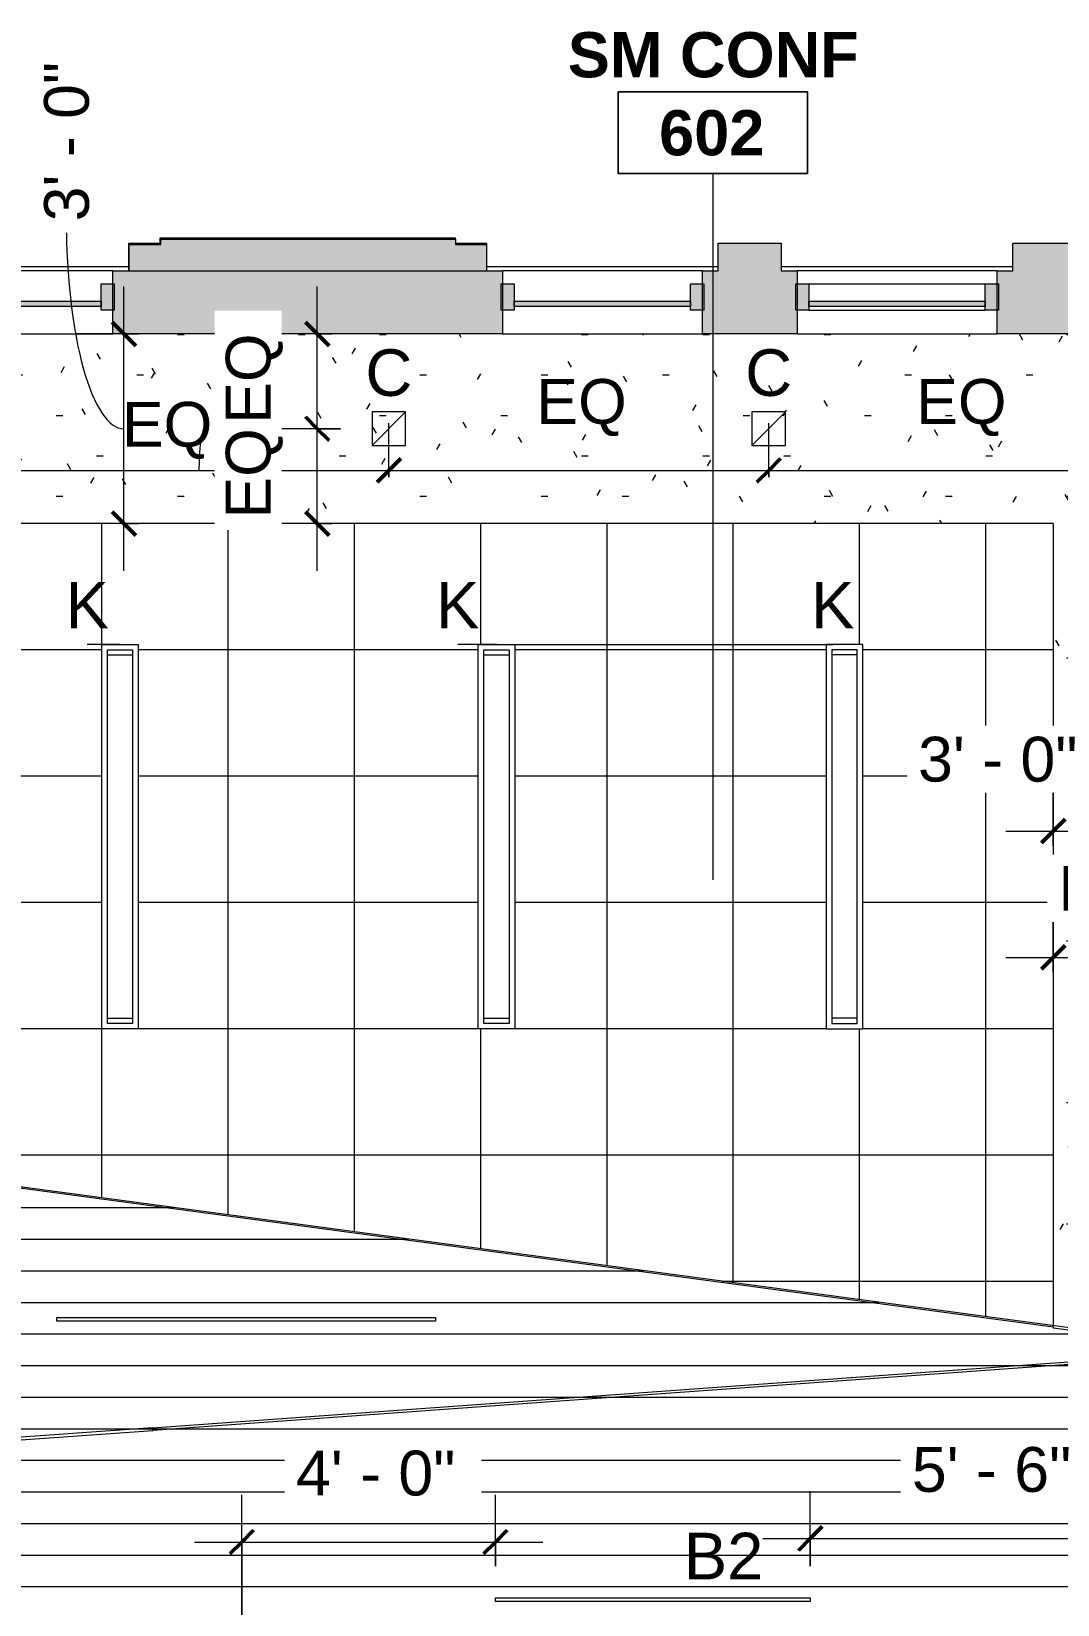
# Model space of a CAD drawing. Header units: inches. Extents: x -1767 to 184, y -1065 to 157.
# Drawn here: x -887.9 to -692.9, y -141.4 to 157.4 of the extents above; entities that cross this region are included whole.
import ezdxf

# ---------------------------------------------------------------- set-up
doc = ezdxf.new("R2010")
doc.units = ezdxf.units.IN
doc.header["$MEASUREMENT"] = 0
for name, color, linetype, lineweight in [('06_555 11th St - background_dwg', 8, 'Continuous', 9), ('A-ANNO-DIMS', 211, 'Continuous', 9), ('A-ANNO-DIMS-96', 211, 'Continuous', 9), ('A-AREA-IDEN', 2, 'Continuous', 9), ('A-CLNG', 13, 'Continuous', 13), ('A-CLNG-PATT', 13, 'Continuous', 13), ('A-DETL-GENF', 92, 'Continuous', 9), ('A-DETL-THIN', 151, 'Continuous', 9), ('A-GLAZ-CURT', 52, 'Continuous', 13), ('A-GLAZ-CWMG', 51, 'Continuous', 13), ('A-WALL', 113, 'Continuous', 13), ('A-WALL-PATT', 111, 'Continuous', 13), ('E-LITE-EQPM', 33, 'Continuous', 9), ('E-LITE-EQPM-IDEN', 33, 'Continuous', 9), ('I-WALL', 2, 'Continuous', 13), ('P-SILL', 7, 'Continuous', 9), ('W', 7, 'Continuous', 9)]:
    doc.layers.add(name, color=color, linetype=linetype, lineweight=lineweight)
doc.styles.add('Arial_1', font='arial.ttf', dxfattribs={"height": 8.851796})
doc.styles.add('Swis721 Lt BT', font='swissl.ttf', dxfattribs={"height": 8.514638})
doc.styles.add('Swis721 Lt BT_B', font='', dxfattribs={"height": 8.583975})
doc.styles.get('Swis721 Lt BT_B').set_extended_font_data('Swis721 Lt BT', bold=True)
doc.dimstyles.new('OTJ_-_3_32__Linear', dxfattribs={"dimscale": 12, "dimtxt": 9, "dimasz": 0.375, "dimexe": 0.75, "dimexo": 0.5, "dimgap": 0.5, "dimtad": 1, "dimdec": 1, "dimrnd": 0.5, "dimzin": 3, "dimdsep": 46, "dimlunit": 4, "dimtxsty": 'Swis721 Lt BT', "dimblk1": 'OBLIQUE', "dimblk2": 'OBLIQUE', "dimsah": 1, "dimcen": 0.09, "dimdle": 0.75, "dimazin": 0, "dimtfac": 1, "dimtdec": 4, "dimtix": 1, "dimtmove": 1, "dimatfit": 3, "dimfxl": 1, "dimtvp": 1, "dimtfill": 1, "dimfrac": 2, "dimtolj": 1, "dimtzin": 0, "dimarcsym": 2})
doc.dimstyles.new('OTJ_-_3_32__Linear_1', dxfattribs={"dimscale": 12, "dimtxt": 9, "dimasz": 0.375, "dimexe": 0.75, "dimexo": 0.5, "dimgap": 0.5, "dimtad": 1, "dimdec": 1, "dimrnd": 0.5, "dimzin": 3, "dimdsep": 46, "dimlunit": 4, "dimtxsty": 'Swis721 Lt BT', "dimblk1": 'OBLIQUE', "dimblk2": 'OBLIQUE', "dimsah": 1, "dimcen": 0.09, "dimdle": 0.75, "dimazin": 0, "dimtfac": 1, "dimtdec": 4, "dimtix": 1, "dimtmove": 0, "dimatfit": 3, "dimfxl": 1, "dimtvp": 1, "dimtfill": 1, "dimfrac": 2, "dimtolj": 1, "dimtzin": 0, "dimarcsym": 2})
doc.dimstyles.new('OTJ_-_3_32__Linear_2', dxfattribs={"dimscale": 12, "dimtxt": 9, "dimasz": 0.375, "dimexe": 0.75, "dimexo": 0.5, "dimgap": 0.5, "dimtad": 1, "dimdec": 1, "dimrnd": 0.5, "dimzin": 3, "dimdsep": 46, "dimlunit": 4, "dimtxsty": 'Swis721 Lt BT', "dimblk1": 'OBLIQUE', "dimblk2": 'OBLIQUE', "dimsah": 1, "dimcen": 0.09, "dimdle": 0.75, "dimazin": 0, "dimtfac": 1, "dimtdec": 4, "dimtix": 1, "dimtmove": 0, "dimatfit": 3, "dimfxl": 1, "dimtvp": 1, "dimtfill": 1, "dimfrac": 2, "dimtolj": 1, "dimtzin": 0, "dimarcsym": 2})
doc.dimstyles.new('OTJ_-_3_32__Linear_3', dxfattribs={"dimscale": 12, "dimtxt": 9, "dimasz": 0.375, "dimexe": 0.75, "dimexo": 0.5, "dimgap": 0.5, "dimtad": 1, "dimdec": 1, "dimrnd": 0.5, "dimzin": 3, "dimdsep": 46, "dimlunit": 4, "dimtxsty": 'Swis721 Lt BT', "dimblk1": 'OBLIQUE', "dimblk2": 'OBLIQUE', "dimsah": 1, "dimcen": 0.09, "dimdle": 0.75, "dimazin": 0, "dimtfac": 1, "dimtdec": 4, "dimtix": 1, "dimtmove": 0, "dimatfit": 3, "dimfxl": 1, "dimtvp": 1, "dimtfill": 1, "dimfrac": 2, "dimtolj": 1, "dimtzin": 0, "dimarcsym": 2})
doc.dimstyles.new('OTJ_-_3_32__Linear__1_2__Tolerance', dxfattribs={"dimscale": 12, "dimtxt": 9, "dimasz": 0.375, "dimexe": 0.75, "dimexo": 0.5, "dimgap": 0.5, "dimtad": 1, "dimdec": 1, "dimrnd": 0.5, "dimzin": 3, "dimdsep": 46, "dimlunit": 4, "dimtxsty": 'Swis721 Lt BT', "dimblk1": 'OBLIQUE', "dimblk2": 'OBLIQUE', "dimsah": 1, "dimcen": 0.09, "dimdle": 0.75, "dimazin": 0, "dimtfac": 1, "dimtdec": 4, "dimtix": 1, "dimtmove": 1, "dimatfit": 3, "dimfxl": 1, "dimtvp": 1, "dimfrac": 2, "dimtolj": 1, "dimtzin": 0, "dimarcsym": 2})
doc.dimstyles.new('OTJ_-_3_32__Linear__1_2__Tolerance_1', dxfattribs={"dimscale": 12, "dimtxt": 9, "dimasz": 0.375, "dimexe": 0.75, "dimexo": 0.5, "dimgap": 0.5, "dimtad": 1, "dimdec": 1, "dimrnd": 0.5, "dimzin": 3, "dimdsep": 46, "dimlunit": 4, "dimtxsty": 'Swis721 Lt BT', "dimblk1": 'OBLIQUE', "dimblk2": 'OBLIQUE', "dimsah": 1, "dimcen": 0.09, "dimdle": 0.75, "dimazin": 0, "dimtfac": 1, "dimtdec": 4, "dimtix": 1, "dimtmove": 0, "dimatfit": 3, "dimfxl": 1, "dimtvp": 1, "dimfrac": 2, "dimtolj": 1, "dimtzin": 0, "dimarcsym": 2})

# ---------------------------------------------------------------- blocks, each defined once
blk = doc.blocks.new('L-Recessed Square Downlight - 6_-4552745-FIRST FLOOR')
at = {"layer": 'E-LITE-EQPM'}
for p, q in [((-3.1875, -3.1875), (-3.1875, 3.1875)), ((-3.1875, 3.1875), (3.1875, 3.1875)), ((-3.1875, 3.1875), (3.1875, -3.1875)), ((3.1875, 3.1875), (3.1875, -3.1875)), ((3.1875, -3.1875), (-3.1875, -3.1875))]:
    blk.add_line(p, q, dxfattribs=at)
blk = doc.blocks.new('WG-P20LDL-Revit-Family - WG-P20LDL-S-2FT-L-835-UNV-S-OD B1-6129658-FIRST FLOOR')
at = {"layer": 'E-LITE-EQPM'}
for p, q in [((-35.99, -0.35), (-35.99, 0.35)), ((-35.99, 0.35), (35.99, 0.35)), ((35.99, 0.35), (35.99, -0.35)), ((35.99, -0.35), (-35.99, -0.35))]:
    blk.add_line(p, q, dxfattribs=at)
blk = doc.blocks.new('System Panel - Glazed-4907055-FIRST FLOOR')
at = {"layer": 'A-GLAZ-CURT', "lineweight": 9}
blk.add_hatch(color=7, dxfattribs=at).paths.add_polyline_path([(16.75, -1.75), (16.75, -0.75), (-16.75, -0.75), (-16.75, -1.75)], flags=0)
at = {"layer": 'A-GLAZ-CURT', "color": 8, "lineweight": 20}
for p, q in [((-16.75, -1.75), (-16.75, -0.75)), ((-16.75, -0.75), (16.75, -0.75)), ((16.75, -1.75), (-16.75, -1.75)), ((16.75, -0.75), (16.75, -1.75))]:
    blk.add_line(p, q, dxfattribs=at)
blk = doc.blocks.new('System Panel - Glazed-4907048-FIRST FLOOR')
at = {"layer": 'A-GLAZ-CURT', "lineweight": 9}
blk.add_hatch(color=7, dxfattribs=at).paths.add_polyline_path([(16.75, -1.75), (16.75, -0.75), (-16.75, -0.75), (-16.75, -1.75)], flags=0)
at = {"layer": 'A-GLAZ-CURT', "color": 8, "lineweight": 20}
for p, q in [((-16.75, -1.75), (-16.75, -0.75)), ((-16.75, -0.75), (16.75, -0.75)), ((16.75, -1.75), (-16.75, -1.75)), ((16.75, -0.75), (16.75, -1.75))]:
    blk.add_line(p, q, dxfattribs=at)
blk = doc.blocks.new('System Panel - Glazed-4907092-FIRST FLOOR')
at = {"layer": 'A-GLAZ-CURT', "lineweight": 9}
blk.add_hatch(color=7, dxfattribs=at).paths.add_polyline_path([(16.75, -1.75), (16.75, -0.75), (-16.75, -0.75), (-16.75, -1.75)], flags=0)
at = {"layer": 'A-GLAZ-CURT', "color": 8, "lineweight": 20}
for p, q in [((-16.75, -1.75), (-16.75, -0.75)), ((-16.75, -0.75), (16.75, -0.75)), ((16.75, -1.75), (-16.75, -1.75)), ((16.75, -0.75), (16.75, -1.75))]:
    blk.add_line(p, q, dxfattribs=at)
blk = doc.blocks.new('Rectangular Mullion - 2_5_ x 5_ rectangular-4903428-FIRST FLOOR')
at = {"layer": 'A-GLAZ-CWMG', "lineweight": 9}
blk.add_hatch(color=7, dxfattribs=at).paths.add_polyline_path([(-1.25, -2.5), (-1.25, 2.5), (1.25, 2.5), (1.25, -2.5)], flags=0)
at = {"layer": 'A-GLAZ-CWMG', "color": 8, "lineweight": 20}
for p, q in [((1.25, 2.5), (-1.25, 2.5)), ((-1.25, 2.5), (-1.25, -2.5)), ((1.25, -2.5), (1.25, 2.5)), ((-1.25, -2.5), (1.25, -2.5))]:
    blk.add_line(p, q, dxfattribs=at)
blk = doc.blocks.new('Rectangular Mullion - 2_5_ x 5_ rectangular-4903422-FIRST FLOOR')
at = {"layer": 'A-GLAZ-CWMG', "lineweight": 9}
blk.add_hatch(color=7, dxfattribs=at).paths.add_polyline_path([(1.25, -2.5), (-1.25, -2.5), (-1.25, 2.5), (1.25, 2.5), (1.25, 0.75)], flags=0)
at = {"layer": 'A-GLAZ-CWMG', "color": 8, "lineweight": 20}
for p, q in [((1.25, 2.5), (-1.25, 2.5)), ((-1.25, 2.5), (-1.25, -2.5)), ((1.25, -2.5), (1.25, 2.5)), ((-1.25, -2.5), (1.25, -2.5))]:
    blk.add_line(p, q, dxfattribs=at)
blk = doc.blocks.new('Rectangular Mullion - 2_5_ x 5_ rectangular-V15-FIRST FLOOR')
at = {"layer": 'A-GLAZ-CWMG', "lineweight": 9}
for p, q in [((-740.14, 109.47), (-706.64, 109.47)), ((-740.14, 104.47), (-706.64, 104.47))]:
    blk.add_line(p, q, dxfattribs=at)
blk = doc.blocks.new('Lighting_Fixture-Selux-M125_LED-Recessed - 6_-6104279-FIRST FLOOR')
at = {"layer": 'E-LITE-EQPM'}
for p, q in [((36.5, 3.47), (-36.5, 3.47)), ((-36.5, 3.47), (-36.5, -3.47)), ((36.5, -3.47), (36.5, 3.47)), ((35.5, 2.4), (-35.5, 2.4)), ((-35.5, 2.4), (-35.5, -2.4)), ((-34.5, 2.4), (-34.5, -2.4)), ((34.5, 2.4), (34.5, -2.4)), ((35.5, -2.4), (35.5, 2.4)), ((-35.5, -2.4), (35.5, -2.4)), ((-36.5, -3.47), (36.5, -3.47))]:
    blk.add_line(p, q, dxfattribs=at)
blk = doc.blocks.new('Lighting_Fixture-Selux-M125_LED-Recessed - 6_-V17-FIRST FLOOR')
at = {"layer": 'E-LITE-EQPM'}
for p, q in [((36.5, 3.47), (-36.5, 3.47)), ((-36.5, 3.47), (-36.5, -3.47)), ((36.5, -3.47), (36.5, 3.47)), ((35.5, 2.4), (-35.5, 2.4)), ((-35.5, 2.4), (-35.5, -2.4)), ((-34.5, 2.4), (-34.5, -2.4)), ((34.5, 2.4), (34.5, -2.4)), ((35.5, -2.4), (35.5, 2.4)), ((-35.5, -2.4), (35.5, -2.4)), ((-36.5, -3.47), (36.5, -3.47))]:
    blk.add_line(p, q, dxfattribs=at)
blk = doc.blocks.new('WG-P20LDL-Revit-Family - WG-P20LDL-S-2FT-L-835-UNV-S-OD  5_-6135585-FIRST FLOOR')
at = {"layer": 'E-LITE-EQPM'}
for p, q in [((-29.91, -0.35), (-29.91, 0.35)), ((-29.91, 0.35), (29.91, 0.35)), ((29.91, 0.35), (29.91, -0.35)), ((29.91, -0.35), (-29.91, -0.35))]:
    blk.add_line(p, q, dxfattribs=at)
blk = doc.blocks.new('06_555 11th St - background_dwg-4793957-FIRST FLOOR')
at = {"layer": 'P-SILL'}
for p, q in [((2508.68, 3075.23), (2464.68, 3075.23)), ((2620.68, 3075.23), (2576.68, 3075.23)), ((2676.68, 3075.23), (2632.68, 3075.23))]:
    blk.add_line(p, q, dxfattribs=at)
at = {"layer": 'W', "flags": 128}
for points in [[(2508.68, 3074.48), (2508.68, 3079.73), (2514.68, 3079.73), (2514.68, 3080.73), (2570.68, 3080.73), (2570.68, 3080.48)], [(2570.79, 3079.73), (2576.68, 3079.73), (2576.68, 3074.48)]]:
    blk.add_lwpolyline(points, dxfattribs=at)
blk = doc.blocks.new('DIMBLOCK1-FIRST FLOOR')
at = {"layer": 'A-ANNO-DIMS-96'}
for p, q in [((-892.14, 72.77), (-892.14, 83.04)), ((-819.96, 72.77), (-819.96, 83.04)), ((-901.14, 74.04), (-819.96, 74.04)), ((-892.14, 74.04), (-892.14, 72.77)), ((-819.96, 74.04), (-819.96, 72.77))]:
    blk.add_line(p, q, dxfattribs=at)
at = {"layer": 'A-ANNO-DIMS-96', "lineweight": 50}
for p, q in [((-892.14, 74.04), (-889.89, 76.29)), ((-819.96, 74.04), (-817.71, 76.29)), ((-892.14, 74.04), (-894.39, 71.79)), ((-819.96, 74.04), (-822.21, 71.79))]:
    blk.add_line(p, q, dxfattribs=at)
at = {"layer": 'A-ANNO-DIMS-96'}
blk.add_ellipse((-854.55, 74.04), major_axis=(0, 8.8), ratio=0.170433, start_param=0, end_param=1.570796, dxfattribs=at)
at = {"layer": 'A-ANNO-DIMS-96', "color": 0, "insert": (-870.69, 87.07), "char_height": 8.515, "width": 19.3714, "attachment_point": 1, "line_spacing_factor": 1.00667, "style": 'Swis721 Lt BT'}
blk.add_mtext('EQ', dxfattribs=at)
blk = doc.blocks.new('_Oblique')
at = {"color": 0, "linetype": 'ByBlock', "lineweight": -2}
blk.add_line((-0.5, -0.5), (0.5, 0.5), dxfattribs=at)
blk = doc.blocks.new('DIMBLOCK2-FIRST FLOOR')
at = {"layer": 'A-ANNO-DIMS-96'}
for p, q in [((-819.96, 72.77), (-819.96, 83.04)), ((-747.79, 72.77), (-747.79, 83.04)), ((-819.96, 74.04), (-747.79, 74.04)), ((-819.96, 74.04), (-819.96, 72.77)), ((-747.79, 74.04), (-747.79, 72.77))]:
    blk.add_line(p, q, dxfattribs=at)
at = {"layer": 'A-ANNO-DIMS-96', "lineweight": 50}
for p, q in [((-819.96, 74.04), (-817.71, 76.29)), ((-747.79, 74.04), (-745.54, 76.29)), ((-819.96, 74.04), (-822.21, 71.79)), ((-747.79, 74.04), (-750.04, 71.79))]:
    blk.add_line(p, q, dxfattribs=at)
at = {"layer": 'A-ANNO-DIMS-96', "color": 0, "insert": (-791.94, 91.41), "char_height": 8.515, "width": 19.3714, "attachment_point": 1, "line_spacing_factor": 1.00667, "style": 'Swis721 Lt BT'}
blk.add_mtext('EQ', dxfattribs=at)
blk = doc.blocks.new('DIMBLOCK3-FIRST FLOOR')
at = {"layer": 'A-ANNO-DIMS-96'}
for p, q in [((-747.79, 72.77), (-747.79, 83.04)), ((-675.61, 72.77), (-675.61, 83.04)), ((-747.79, 74.04), (-666.61, 74.04)), ((-747.79, 74.04), (-747.79, 72.77)), ((-675.61, 74.04), (-675.61, 72.77))]:
    blk.add_line(p, q, dxfattribs=at)
at = {"layer": 'A-ANNO-DIMS-96', "lineweight": 50}
for p, q in [((-747.79, 74.04), (-745.54, 76.29)), ((-675.61, 74.04), (-673.36, 76.29)), ((-747.79, 74.04), (-750.04, 71.79)), ((-675.61, 74.04), (-677.86, 71.79))]:
    blk.add_line(p, q, dxfattribs=at)
at = {"layer": 'A-ANNO-DIMS-96', "color": 0, "insert": (-719.77, 91.41), "char_height": 8.515, "width": 19.3714, "attachment_point": 1, "line_spacing_factor": 1.00667, "style": 'Swis721 Lt BT'}
blk.add_mtext('EQ', dxfattribs=at)
blk = doc.blocks.new('Room Tag - Room Name and Number-3379422-FIRST FLOOR')
at = {"layer": 'A-AREA-IDEN'}
for p, q in [((-0.1881, -0.1636), (-0.1881, -0.0018)), ((-0.1881, -0.0018), (0.1869, -0.0018)), ((0.1869, -0.0018), (-0.1881, -0.0018)), ((-0.1881, -0.0018), (-0.1881, -0.1636)), ((0.1869, -0.0018), (0.1869, -0.1636)), ((0.1869, -0.1636), (0.1869, -0.0018)), ((0.1869, -0.1636), (-0.1881, -0.1636)), ((-0.1881, -0.1636), (0.1869, -0.1636))]:
    blk.add_line(p, q, dxfattribs=at)
blk = doc.blocks.new('DIMBLOCK4-FIRST FLOOR')
at = {"layer": 'A-ANNO-DIMS-96'}
for p, q in [((-870.3, 54.96), (-870.3, 108.97)), ((-867.49, 99.97), (-879.3, 99.97)), ((-870.3, 99.97), (-867.49, 99.97)), ((-867.49, 63.96), (-879.3, 63.96)), ((-870.3, 63.96), (-867.49, 63.96))]:
    blk.add_line(p, q, dxfattribs=at)
at = {"layer": 'A-ANNO-DIMS-96', "lineweight": 50}
for p, q in [((-870.3, 99.97), (-872.55, 102.22)), ((-870.3, 99.97), (-868.05, 97.72)), ((-870.3, 63.96), (-872.55, 66.21)), ((-870.3, 63.96), (-868.05, 61.71))]:
    blk.add_line(p, q, dxfattribs=at)
at = {"layer": 'A-ANNO-DIMS-96'}
blk.add_ellipse((-870.3, 121.37), major_axis=(0, 39.41), ratio=0.277656, start_param=1.570796, end_param=3.141593, dxfattribs=at)
at = {"layer": 'A-ANNO-DIMS-96', "color": 0, "insert": (-885.48, 121.37), "char_height": 8.515, "width": 33.0857, "attachment_point": 1, "rotation": 90, "line_spacing_factor": 1.00667, "style": 'Swis721 Lt BT', "bg_fill": 3, "box_fill_scale": 1.25, "bg_fill_color": 0, "bg_fill_transparency": 0}
blk.add_mtext('3\' - 0"', dxfattribs=at)
blk = doc.blocks.new('DIMBLOCK5-FIRST FLOOR')
at = {"layer": 'A-ANNO-DIMS-96'}
for p, q in [((-693.71, 2.71), (-693.71, 14.53)), ((-657.51, 2.71), (-657.51, 14.53)), ((-702.71, 5.53), (-648.51, 5.53)), ((-693.71, 5.53), (-693.71, 2.71)), ((-657.51, 5.53), (-657.51, 2.71))]:
    blk.add_line(p, q, dxfattribs=at)
at = {"layer": 'A-ANNO-DIMS-96', "lineweight": 50}
for p, q in [((-693.71, 5.53), (-691.46, 7.78)), ((-657.51, 5.53), (-655.26, 7.78)), ((-693.71, 5.53), (-695.96, 3.28)), ((-657.51, 5.53), (-659.76, 3.28))]:
    blk.add_line(p, q, dxfattribs=at)
at = {"layer": 'A-ANNO-DIMS-96'}
blk.add_ellipse((-691.83, 5.53), major_axis=(16.22, 0), ratio=0.844337, start_param=0, end_param=1.570796, dxfattribs=at)
at = {"layer": 'A-ANNO-DIMS-96', "color": 0, "insert": (-719.4, 23.45), "char_height": 8.515, "width": 33.0857, "attachment_point": 1, "line_spacing_factor": 1.00667, "style": 'Swis721 Lt BT', "bg_fill": 3, "box_fill_scale": 1.25, "bg_fill_color": 0, "bg_fill_transparency": 0}
blk.add_mtext('3\' - 0"', dxfattribs=at)
blk = doc.blocks.new('DIMBLOCK6-FIRST FLOOR')
at = {"layer": 'A-ANNO-DIMS-96', "lineweight": 50}
for p, q in [((-833.58, 81.96), (-835.83, 84.21)), ((-833.58, 81.96), (-831.33, 79.71)), ((-833.58, 63.96), (-835.83, 66.21)), ((-833.58, 63.96), (-831.33, 61.71))]:
    blk.add_line(p, q, dxfattribs=at)
at = {"layer": 'A-ANNO-DIMS-96'}
for p, q in [((-829.15, 81.96), (-842.58, 81.96)), ((-833.58, 54.96), (-833.58, 81.96)), ((-833.58, 81.96), (-829.15, 81.96)), ((-830.76, 63.96), (-842.58, 63.96)), ((-833.58, 63.96), (-830.76, 63.96))]:
    blk.add_line(p, q, dxfattribs=at)
at = {"layer": 'A-ANNO-DIMS-96', "color": 0, "insert": (-850.95, 64.89), "char_height": 8.515, "width": 19.3714, "attachment_point": 1, "rotation": 90, "line_spacing_factor": 1.00667, "style": 'Swis721 Lt BT', "bg_fill": 3, "box_fill_scale": 1.25, "bg_fill_color": 0, "bg_fill_transparency": 0}
blk.add_mtext('EQ', dxfattribs=at)
blk = doc.blocks.new('DIMBLOCK7-FIRST FLOOR')
at = {"layer": 'A-ANNO-DIMS-96'}
for p, q in [((-833.58, 81.96), (-833.58, 108.97)), ((-830.76, 99.97), (-842.58, 99.97)), ((-833.58, 99.97), (-830.76, 99.97)), ((-829.15, 81.96), (-842.58, 81.96)), ((-833.58, 81.96), (-829.15, 81.96))]:
    blk.add_line(p, q, dxfattribs=at)
at = {"layer": 'A-ANNO-DIMS-96', "lineweight": 50}
for p, q in [((-833.58, 99.97), (-835.83, 102.22)), ((-833.58, 99.97), (-831.33, 97.72)), ((-833.58, 81.96), (-835.83, 84.21)), ((-833.58, 81.96), (-831.33, 79.71))]:
    blk.add_line(p, q, dxfattribs=at)
at = {"layer": 'A-ANNO-DIMS-96', "color": 0, "insert": (-850.95, 82.89), "char_height": 8.515, "width": 19.3714, "attachment_point": 1, "rotation": 90, "line_spacing_factor": 1.00667, "style": 'Swis721 Lt BT', "bg_fill": 3, "box_fill_scale": 1.25, "bg_fill_color": 0, "bg_fill_transparency": 0}
blk.add_mtext('EQ', dxfattribs=at)
blk = doc.blocks.new('DIMBLOCK8-FIRST FLOOR')
at = {"layer": 'A-ANNO-DIMS-96'}
for p, q in [((-675.61, 2.52), (-675.61, -27.47)), ((-675.61, -18.47), (-675.61, 2.52)), ((-693.71, -21.29), (-693.71, -9.47)), ((-702.71, -18.47), (-675.61, -18.47)), ((-693.71, -18.47), (-693.71, -21.29))]:
    blk.add_line(p, q, dxfattribs=at)
at = {"layer": 'A-ANNO-DIMS-96', "lineweight": 50}
for p, q in [((-693.71, -18.47), (-691.46, -16.22)), ((-675.61, -18.47), (-673.36, -16.22)), ((-693.71, -18.47), (-695.96, -20.72)), ((-675.61, -18.47), (-677.86, -20.72))]:
    blk.add_line(p, q, dxfattribs=at)
at = {"layer": 'A-ANNO-DIMS-96', "color": 0, "insert": (-692.73, -1.1), "char_height": 8.515, "width": 19.3714, "attachment_point": 1, "line_spacing_factor": 1.00667, "style": 'Swis721 Lt BT', "bg_fill": 3, "box_fill_scale": 1.25, "bg_fill_color": 0, "bg_fill_transparency": 0}
blk.add_mtext('EQ', dxfattribs=at)
blk = doc.blocks.new('DIMBLOCK51-FIRST FLOOR')
at = {"layer": 'A-ANNO-DIMS-96'}
for p, q in [((-739.9, -134.13), (-739.9, -119.86)), ((-673.7, -123.47), (-673.7, -137.86)), ((-673.7, -128.86), (-673.7, -123.47)), ((-748.9, -128.86), (-664.7, -128.86)), ((-739.9, -128.86), (-739.9, -134.13))]:
    blk.add_line(p, q, dxfattribs=at)
at = {"layer": 'A-ANNO-DIMS-96', "lineweight": 50}
for p, q in [((-739.9, -128.86), (-737.65, -126.61)), ((-673.7, -128.86), (-671.45, -126.61)), ((-739.9, -128.86), (-742.15, -131.11)), ((-673.7, -128.86), (-675.95, -131.11))]:
    blk.add_line(p, q, dxfattribs=at)
at = {"layer": 'A-ANNO-DIMS-96', "color": 0, "insert": (-720.58, -111.49), "char_height": 8.515, "width": 33.0857, "attachment_point": 1, "line_spacing_factor": 1.00667, "style": 'Swis721 Lt BT', "bg_fill": 3, "box_fill_scale": 1.25, "bg_fill_color": 0, "bg_fill_transparency": 0}
blk.add_mtext('5\' - 6"', dxfattribs=at)
blk = doc.blocks.new('DIMBLOCK52-FIRST FLOOR')
at = {"layer": 'A-ANNO-DIMS-96'}
for p, q in [((-847.92, -153.43), (-847.92, -120.54)), ((-799.72, -134.13), (-799.72, -120.54)), ((-856.92, -129.54), (-790.72, -129.54)), ((-847.92, -129.54), (-847.92, -153.43)), ((-799.72, -129.54), (-799.72, -134.13))]:
    blk.add_line(p, q, dxfattribs=at)
at = {"layer": 'A-ANNO-DIMS-96', "lineweight": 50}
for p, q in [((-847.92, -129.54), (-845.67, -127.29)), ((-799.72, -129.54), (-797.47, -127.29)), ((-847.92, -129.54), (-850.17, -131.79)), ((-799.72, -129.54), (-801.97, -131.79))]:
    blk.add_line(p, q, dxfattribs=at)
at = {"layer": 'A-ANNO-DIMS-96', "color": 0, "insert": (-837.61, -112.17), "char_height": 8.515, "width": 33.0857, "attachment_point": 1, "line_spacing_factor": 1.00667, "style": 'Swis721 Lt BT', "bg_fill": 3, "box_fill_scale": 1.25, "bg_fill_color": 0, "bg_fill_transparency": 0}
blk.add_mtext('4\' - 0"', dxfattribs=at)

msp = doc.modelspace()

# ---------------------------------------------------------------- hatches: boundary and pattern name
at = {"layer": 'A-CLNG-PATT'}
h = msp.add_hatch(dxfattribs=at)
h.set_pattern_fill('FP1_3', color=256, style=0, pattern_type=2)
h.set_pattern_definition([(0, (0, 0), (30.72, 7.68), [1.267, -21.773, 1.267, -21.773, -122.88]), (0, (0, 0), (30.72, 7.68), [-46.08, 1.267, -44.813, 1.267, -21.773, -53.76]), (0, (0, 0), (30.72, 7.68), [-115.2, 1.267, -14.093, 1.267, -37.133]), (120, (11.52, 3.84), (-22.011075, 22.7643), [1.267, -21.773, 1.267, -21.773, -122.88]), (120, (11.52, 3.84), (-22.011075, 22.7643), [-46.08, 1.267, -44.813, 1.267, -21.773, -53.76]), (120, (11.52, 3.84), (-22.011075, 22.7643), [-115.2, 1.267, -14.093, 1.267, -37.133]), (240, (15.36, 19.2), (-8.708925, -30.4443), [1.267, -21.773, 1.267, -21.773, -122.88]), (240, (15.36, 19.2), (-8.708925, -30.4443), [-46.08, 1.267, -44.813, 1.267, -21.773, -53.76]), (240, (15.36, 19.2), (-8.708925, -30.4443), [-115.2, 1.267, -14.093, 1.267, -37.133])])
h.paths.add_polyline_path([(-659.5, -93.04), (-657.51, -92.9), (-657.51, 99.97), (-915.64, 99.97), (-915.64, 63.96), (-693.71, 63.96), (-693.71, -88.45), (-675.02, -90.96)], flags=0)
h = msp.add_hatch(dxfattribs=at)
h.set_pattern_fill('FP1_8', color=256, style=0, pattern_type=2)
h.set_pattern_definition([(0, (-802.522, 15.987), (0, -24), []), (270, (-802.522, 15.987), (-24, -1e-15), [])])
h.paths.add_polyline_path([(-693.71, -88.45), (-693.71, 63.96), (-915.64, 63.96), (-915.64, 51.47), (-904.51, 51.47), (-904.51, 21.83), (-903.89, 21.83), (-903.89, 51.47), (-900.14, 51.47), (-900.14, 21.83), (-900.23, 21.83), (-900.23, 18.08), (-915.64, 18.08), (-915.64, -58.65), (-693.88, -88.42)], flags=0)
h.paths.add_polyline_path([(-867.58, -32.01), (-874.52, -32.01), (-874.52, 40.99), (-867.58, 40.99), (-867.58, -31.51)], flags=0)
h.paths.add_polyline_path([(-796.15, -32.01), (-802.99, -32.01), (-802.99, 40.99), (-796.05, 40.99), (-796.05, -32.01)], flags=0)
h.paths.add_polyline_path([(-736.85, -32.01), (-736.85, 40.99), (-729.92, 40.99), (-729.92, -32.01), (-735.49, -32.01)], flags=0)
at = {"layer": 'A-DETL-GENF'}
h = msp.add_hatch(dxfattribs=at)
h.set_pattern_fill('FP1_12', style=0, pattern_type=2)
h.set_pattern_definition([(0, (0, 0), (0, 6), [])])
h.paths.add_polyline_path([(-850.19, -314.95), (-830.06, -314.95), (-830.06, -299.79), (-556.78, -299.79), (-556.78, -106.84), (-967.92, -51.62), (-967.92, -314.95), (-962.37, -314.95), (-962.37, -308.8), (-932.37, -308.8), (-932.37, -314.95), (-853.94, -314.95)], flags=0)
h.paths.add_polyline_path([(-751.7, -218.26), (-751.7, -218.26), (-751.65, -218.25)], flags=0)
h.paths.add_polyline_path([(-801.07, -213.42), (-801.07, -213.42), (-801.01, -213.42)], flags=0)
at = {"layer": 'A-WALL-PATT', "lineweight": 9}
for points in [[(-863.28, 111.97), (-863.28, 116.97), (-869.28, 116.97), (-869.28, 111.97)], [(-863.28, 111.97), (-807.28, 111.97), (-807.28, 117.97), (-863.28, 117.97), (-863.28, 116.97)], [(-807.28, 111.97), (-801.39, 111.97), (-801.39, 116.97), (-807.28, 116.97)], [(-745.39, 111.97), (-745.39, 117.22), (-757.39, 117.22), (-757.39, 111.97)], [(-689.39, 111.97), (-689.39, 117.22), (-701.39, 117.22), (-701.39, 111.97)]]:
    msp.add_hatch(color=7, dxfattribs=at).paths.add_polyline_path(points, flags=0)
h = msp.add_hatch(color=7, dxfattribs=at)
h.paths.add_polyline_path([(-98.39, 99.97), (-98.39, 111.97), (-116.39, 111.97), (-116.39, 99.97), (-106.39, 99.97)], flags=0)
h.paths.add_polyline_path([(-50.14, 99.97), (-38.39, 99.97), (-38.39, 111.97), (-56.39, 111.97), (-56.39, 99.97), (-53.39, 99.97)], flags=0)
h.paths.add_polyline_path([(57.23, 99.97), (81.61, 99.97), (81.61, 111.97), (3.61, 111.97), (3.61, 99.97), (27.23, 99.97), (27.23, 103.59), (57.23, 103.59), (57.23, 102.77)], flags=0)
h.paths.add_polyline_path([(183.61, 99.97), (183.88, 99.97), (183.88, 111.97), (183.61, 111.97), (183.61, 102.77)], flags=0)
h.paths.add_polyline_path([(141.61, 99.97), (141.61, 111.97), (123.61, 111.97), (123.61, 99.97)], flags=0)
h.paths.add_polyline_path([(-176.39, 99.97), (-158.39, 99.97), (-158.39, 111.97), (-176.39, 111.97), (-176.39, 100.45)], flags=0)
h.paths.add_polyline_path([(-220.27, 99.97), (-218.39, 99.97), (-218.39, 111.97), (-296.39, 111.97), (-296.39, 99.97), (-272.39, 99.97), (-272.39, 103.59), (-242.39, 103.59), (-242.39, 99.97), (-220.89, 99.97)], flags=0)
h.paths.add_polyline_path([(-356.39, 99.97), (-338.39, 99.97), (-338.39, 111.97), (-356.39, 111.97), (-356.39, 102.77)], flags=0)
h.paths.add_polyline_path([(-398.39, 99.97), (-398.39, 111.97), (-416.39, 111.97), (-416.39, 99.97)], flags=0)
h.paths.add_polyline_path([(-476.39, 99.97), (-458.39, 99.97), (-458.39, 111.97), (-476.39, 111.97), (-476.39, 102.77)], flags=0)
h.paths.add_polyline_path([(-552.32, 99.97), (-518.39, 99.97), (-518.39, 111.97), (-592.39, 111.97), (-592.39, 99.97)], flags=0)
h.paths.add_polyline_path([(-630.39, 99.97), (-630.39, 111.97), (-648.39, 111.97), (-648.39, 99.97), (-644.34, 99.97)], flags=0)
h.paths.add_polyline_path([(-910.39, 99.97), (-910.39, 111.97), (-928.39, 111.97), (-928.39, 99.97), (-913.39, 99.97)], flags=0)
h.paths.add_polyline_path([(-704.39, 99.97), (-686.39, 99.97), (-686.39, 111.97), (-704.39, 111.97), (-704.39, 102.77)], flags=0)
h.paths.add_polyline_path([(-798.39, 99.97), (-798.39, 111.97), (-872.39, 111.97), (-872.39, 99.97)], flags=0)
h.paths.add_polyline_path([(-760.39, 99.97), (-742.39, 99.97), (-742.39, 111.97), (-760.39, 111.97), (-760.39, 102.77)], flags=0)
h.paths.add_polyline_path([(-1302.39, 99.97), (-1302.39, 111.97), (-1320.64, 111.97), (-1320.64, 99.97)], flags=0)
h.paths.add_polyline_path([(-1040.39, 99.97), (-1022.39, 99.97), (-1022.39, 111.97), (-1040.39, 111.97), (-1040.39, 102.77)], flags=0)
h.paths.add_polyline_path([(-1396.73, 99.97), (-1358.39, 99.97), (-1358.39, 111.97), (-1432.39, 111.97), (-1432.39, 99.97), (-1396.74, 99.97)], flags=0)
h.paths.add_polyline_path([(-1541.39, 111.97), (-1541.01, 105.97), (-1541.39, 105.97)], flags=0)
h.paths.add_polyline_path([(-1540.26, 99.97), (-1526.39, 99.97), (-1526.39, 111.97), (-1544.39, 111.97), (-1544.39, 109.46), (-1544.26, 109.46), (-1544.14, 107.17), (-1544.14, 104.46), (-1544.39, 104.46), (-1544.39, 99.97), (-1540.64, 99.97)], flags=0)
h.paths.add_polyline_path([(-984.39, 99.97), (-966.39, 99.97), (-966.39, 111.97), (-984.39, 111.97), (-984.39, 102.77)], flags=0)
h.paths.add_polyline_path([(-1470.39, 99.97), (-1470.39, 111.97), (-1488.39, 111.97), (-1488.39, 99.97), (-1472.56, 99.97)], flags=0)
h.paths.add_polyline_path([(-1078.39, 99.97), (-1078.39, 111.97), (-1152.39, 111.97), (-1152.39, 99.97), (-1104.46, 99.97)], flags=0)
h.paths.add_polyline_path([(-1190.39, 99.97), (-1190.39, 111.97), (-1208.39, 111.97), (-1208.39, 99.97)], flags=0)
h.paths.add_polyline_path([(-1246.39, 99.97), (-1246.39, 111.97), (-1264.39, 111.97), (-1264.39, 99.97)], flags=0)
h.paths.add_polyline_path([(-1600.39, 99.97), (-1582.39, 99.97), (-1582.39, 111.97), (-1600.39, 111.97), (-1600.39, 102.77)], flags=0)

# ---------------------------------------------------------------- linework, layer by layer
at = {"layer": 'A-AREA-IDEN'}
msp.add_line((-758.32, -3.75), (-758.32, 130.47), dxfattribs=at)
at = {"layer": 'A-CLNG'}
for p, q in [((-693.71, 63.96), (-915.64, 63.96)), ((-693.71, 63.96), (-693.71, -88.88)), ((-693.71, -88.7), (-915.64, -58.89)), ((-661.61, -93.19), (-693.71, -88.88))]:
    msp.add_line(p, q, dxfattribs=at)
at = {"layer": 'A-DETL-THIN'}
msp.add_line((-556.78, -106.84), (-967.92, -51.62), dxfattribs=at)
at = {"layer": 'A-WALL', "color": 8, "lineweight": 20}
for p, q in [((-863.28, 116.97), (-863.28, 117.97)), ((-863.28, 117.97), (-807.28, 117.97)), ((-807.28, 117.97), (-807.28, 116.97)), ((-757.39, 111.97), (-757.39, 117.22)), ((-757.39, 117.22), (-745.39, 117.22)), ((-745.39, 117.22), (-745.39, 111.97)), ((-701.39, 111.97), (-701.39, 117.22)), ((-701.39, 117.22), (-689.39, 117.22)), ((-872.39, 99.97), (-872.39, 111.97)), ((-872.39, 111.97), (-798.39, 111.97)), ((-798.39, 111.97), (-798.39, 99.97)), ((-760.39, 99.97), (-760.39, 111.97)), ((-760.39, 111.97), (-757.39, 111.97)), ((-745.39, 111.97), (-742.39, 111.97)), ((-742.39, 111.97), (-742.39, 99.97)), ((-704.39, 99.97), (-704.39, 111.97)), ((-704.39, 111.97), (-701.39, 111.97)), ((-798.39, 99.97), (-872.39, 99.97)), ((-742.39, 99.97), (-760.39, 99.97)), ((-686.39, 99.97), (-704.39, 99.97))]:
    msp.add_line(p, q, dxfattribs=at)
at = {"layer": 'A-WALL', "lineweight": 9}
for p, q in [((-872.39, 111.97), (-910.39, 111.97)), ((-760.39, 111.97), (-798.39, 111.97)), ((-704.39, 111.97), (-742.39, 111.97)), ((-910.39, 99.97), (-872.39, 99.97)), ((-798.39, 99.97), (-760.39, 99.97)), ((-742.39, 99.97), (-704.39, 99.97))]:
    msp.add_line(p, q, dxfattribs=at)
at = {"layer": 'E-LITE-EQPM-IDEN'}
for p, q in [((-871.05, 40.99), (-877.27, 40.99)), ((-799.52, 40.99), (-806.88, 40.99)), ((-799.52, 40.99), (-735.61, 40.99))]:
    msp.add_line(p, q, dxfattribs=at)
at = {"layer": 'I-WALL', "color": 8, "lineweight": 20}
for p, q in [((-869.28, 111.97), (-869.28, 116.97)), ((-869.28, 116.97), (-863.28, 116.97)), ((-807.28, 116.97), (-801.39, 116.97)), ((-801.39, 116.97), (-801.39, 111.97))]:
    msp.add_line(p, q, dxfattribs=at)
at = {"layer": 'I-WALL'}
for p, q in [((-864.86, -107.82), (-312.29, -68.06)), ((-312.25, -68.56), (-864.82, -108.32)), ((-864.82, -108.32), (-864.86, -107.82))]:
    msp.add_line(p, q, dxfattribs=at)
at = {"layer": 'I-WALL', "lineweight": 9}
for p, q in [((-864.86, -107.82), (-900.77, -110.4)), ((-900.73, -110.9), (-864.82, -108.32))]:
    msp.add_line(p, q, dxfattribs=at)

# ---------------------------------------------------------------- block references
at = {"layer": '06_555 11th St - background_dwg', "color": 7}
msp.add_blockref('06_555 11th St - background_dwg-4793957-FIRST FLOOR', (-3378.07, -2962.51), dxfattribs=at)
at = {"layer": 'A-AREA-IDEN', "xscale": 95.99999999999994, "yscale": 95.99999999999994, "zscale": 95.99999999999994}
msp.add_blockref('Room Tag - Room Name and Number-3379422-FIRST FLOOR', (-758.33, 146.17), dxfattribs=at)
at = {"layer": 'A-GLAZ-CURT', "lineweight": 9}
for name, p in [('System Panel - Glazed-4907055-FIRST FLOOR', (-891.39, 106.97)), ('System Panel - Glazed-4907048-FIRST FLOOR', (-779.39, 106.97)), ('System Panel - Glazed-4907092-FIRST FLOOR', (-723.39, 106.97))]:
    msp.add_blockref(name, p, dxfattribs=at)
at = {"layer": 'A-GLAZ-CWMG', "lineweight": 9, "extrusion": (0, 0, -1), "rotation": 180}
for name, p in [('Rectangular Mullion - 2_5_ x 5_ rectangular-4903428-FIRST FLOOR', (873.39, 106.97)), ('Rectangular Mullion - 2_5_ x 5_ rectangular-4903428-FIRST FLOOR', (797.39, 106.97)), ('Rectangular Mullion - 2_5_ x 5_ rectangular-4903428-FIRST FLOOR', (761.39, 106.97)), ('Rectangular Mullion - 2_5_ x 5_ rectangular-4903422-FIRST FLOOR', (741.39, 106.97)), ('Rectangular Mullion - 2_5_ x 5_ rectangular-4903422-FIRST FLOOR', (705.39, 106.97))]:
    msp.add_blockref(name, p, dxfattribs=at)
at = {"layer": 'A-GLAZ-CWMG', "lineweight": 9}
msp.add_blockref('Rectangular Mullion - 2_5_ x 5_ rectangular-V15-FIRST FLOOR', (0, 0), dxfattribs=at)
at = {"layer": 'E-LITE-EQPM', "extrusion": (0, 0, -1)}
for name, p, rotation in [('L-Recessed Square Downlight - 6_-4552745-FIRST FLOOR', (819.96, 81.96), 180), ('L-Recessed Square Downlight - 6_-4552745-FIRST FLOOR', (747.79, 81.96), 180), ('Lighting_Fixture-Selux-M125_LED-Recessed - 6_-V17-FIRST FLOOR', (871.05, 4.49), 269.9999999999999), ('Lighting_Fixture-Selux-M125_LED-Recessed - 6_-V17-FIRST FLOOR', (799.52, 4.49), 269.9999999999999)]:
    msp.add_blockref(name, p, dxfattribs=dict(at, rotation=rotation))
at = {"layer": 'E-LITE-EQPM', "rotation": 270.0000000000001}
msp.add_blockref('Lighting_Fixture-Selux-M125_LED-Recessed - 6_-6104279-FIRST FLOOR', (-733.39, 4.49), dxfattribs=at)
at = {"layer": 'E-LITE-EQPM'}
for name, p in [('WG-P20LDL-Revit-Family - WG-P20LDL-S-2FT-L-835-UNV-S-OD B1-6129658-FIRST FLOOR', (-847.09, -87.24)), ('WG-P20LDL-Revit-Family - WG-P20LDL-S-2FT-L-835-UNV-S-OD  5_-6135585-FIRST FLOOR', (-769.81, -140.48))]:
    msp.add_blockref(name, p, dxfattribs=at)

# ---------------------------------------------------------------- texts
at = {"layer": 'A-AREA-IDEN', "char_height": 8.584, "attachment_point": 2, "line_spacing_factor": 0.998538, "style": 'Swis721 Lt BT_B'}
for s, insert, width in [('SM CONF', (-758.32, 157.31), 63.612), ('602', (-758.61, 142.49), 23.004)]:
    msp.add_mtext(s, dxfattribs=dict(at, insert=insert, width=width))
at = {"layer": 'E-LITE-EQPM-IDEN', "char_height": 8.85, "attachment_point": 2, "line_spacing_factor": 0.938532, "style": 'Arial_1'}
for s, insert, width in [('C', (-819.96, 97.05), 10.584), ('C', (-747.79, 97.05), 10.584), ('K', (-877.27, 52.88), 9.828), ('K', (-806.88, 52.88), 9.828), ('K', (-735.61, 52.88), 9.828)]:
    msp.add_mtext(s, dxfattribs=dict(at, insert=insert, width=width))

# ---------------------------------------------------------------- dimensions: what is measured, and where the dimension line sits
at = {"layer": 'A-ANNO-DIMS'}
for base, p1, p2, picture, middle in [((-747.79, 74.04), (-819.96, 78.77), (-747.79, 78.77), 'DIMBLOCK2-FIRST FLOOR', (-783.87, 84.72)), ((-675.61, 74.04), (-747.79, 78.77), (-675.61, 78.77), 'DIMBLOCK3-FIRST FLOOR', (-711.7, 84.72))]:
    dim = msp.add_linear_dim(base=base, p1=p1, p2=p2, text='EQ', dimstyle='OTJ_-_3_32__Linear__1_2__Tolerance_1', override={"dimpost": '<>', "dimfxl": 72.175146}, dxfattribs=at)
    dim.commit()
    dim.dimension.update_dxf_attribs({"geometry": picture, "text_midpoint": middle})
dim = msp.add_linear_dim(base=(-819.96, 74.04), p1=(-892.14, 78.77), p2=(-819.96, 78.77), text='EQ', dimstyle='OTJ_-_3_32__Linear__1_2__Tolerance', override={"dimpost": '<>', "dimfxl": 72.175146}, dxfattribs=at)
dim.commit()
dim.dimension.update_dxf_attribs({"geometry": 'DIMBLOCK1-FIRST FLOOR', "text_midpoint": (-861.01, 81.39), "dimtype": 160})

# ---------------------------------------------------------------- next in the draw order: dimensions: what is measured, and where the dimension line sits
dim = msp.add_linear_dim(base=(-870.3, 99.97), p1=(-873.49, 63.96), p2=(-873.49, 99.97), angle=90, dimstyle='OTJ_-_3_32__Linear', override={"dimpost": '<>', "dimfxl": 36.009306}, dxfattribs=at)
dim.commit()
dim.dimension.update_dxf_attribs({"geometry": 'DIMBLOCK4-FIRST FLOOR', "text_midpoint": (-879.8, 137.92), "dimtype": 160, "text_rotation": 90})
dim = msp.add_linear_dim(base=(-833.58, 81.96), p1=(-836.76, 63.96), p2=(-823.15, 81.96), angle=90, text='EQ', dimstyle='OTJ_-_3_32__Linear_1', override={"dimpost": '<>', "dimfxl": 22.570433}, dxfattribs=at)
dim.commit()
dim.dimension.update_dxf_attribs({"geometry": 'DIMBLOCK6-FIRST FLOOR', "text_midpoint": (-844.26, 72.96)})
dim = msp.add_linear_dim(base=(-657.51, 5.53), p1=(-693.71, 8.71), p2=(-657.51, 8.71), dimstyle='OTJ_-_3_32__Linear', override={"dimpost": '<>', "dimfxl": 36.199126}, dxfattribs=at)
dim.commit()
dim.dimension.update_dxf_attribs({"geometry": 'DIMBLOCK5-FIRST FLOOR', "text_midpoint": (-702.86, 17.77), "dimtype": 160})
for base, p1, p2, override, picture, middle in [((-799.72, -129.54), (-847.92, -159.43), (-799.72, -140.13), {"dimpost": '<>', "dimfxl": 51.921746}, 'DIMBLOCK52-FIRST FLOOR', (-823.82, -119.16)), ((-673.7, -128.86), (-739.9, -140.13), (-673.7, -117.47), {"dimpost": '<>', "dimfxl": 69.973847}, 'DIMBLOCK51-FIRST FLOOR', (-706.8, -118.49))]:
    dim = msp.add_linear_dim(base=base, p1=p1, p2=p2, dimstyle='OTJ_-_3_32__Linear_3', override=override, dxfattribs=at)
    dim.commit()
    dim.dimension.update_dxf_attribs({"geometry": picture, "text_midpoint": middle})

# ---------------------------------------------------------------- next in the draw order: texts
at = {"layer": 'E-LITE-EQPM-IDEN', "insert": (-756.36, -127.77), "char_height": 8.852, "width": 18.036, "attachment_point": 2, "line_spacing_factor": 0.938532, "style": 'Arial_1'}
msp.add_mtext('B2', dxfattribs=at)

# ---------------------------------------------------------------- next in the draw order: dimensions: what is measured, and where the dimension line sits
at = {"layer": 'A-ANNO-DIMS'}
dim = msp.add_linear_dim(base=(-833.58, 99.97), p1=(-823.15, 81.96), p2=(-836.76, 99.97), angle=90, text='EQ', dimstyle='OTJ_-_3_32__Linear_2', override={"dimpost": '<>', "dimfxl": 22.570433}, dxfattribs=at)
dim.commit()
dim.dimension.update_dxf_attribs({"geometry": 'DIMBLOCK7-FIRST FLOOR', "text_midpoint": (-844.26, 90.96)})
dim = msp.add_linear_dim(base=(-675.61, -18.47), p1=(-693.71, -15.29), p2=(-675.61, 8.52), text='EQ', dimstyle='OTJ_-_3_32__Linear_1', override={"dimpost": '<>', "dimfxl": 29.911739}, dxfattribs=at)
dim.commit()
dim.dimension.update_dxf_attribs({"geometry": 'DIMBLOCK8-FIRST FLOOR', "text_midpoint": (-684.66, -7.79)})

doc.saveas('drawing.dxf')
